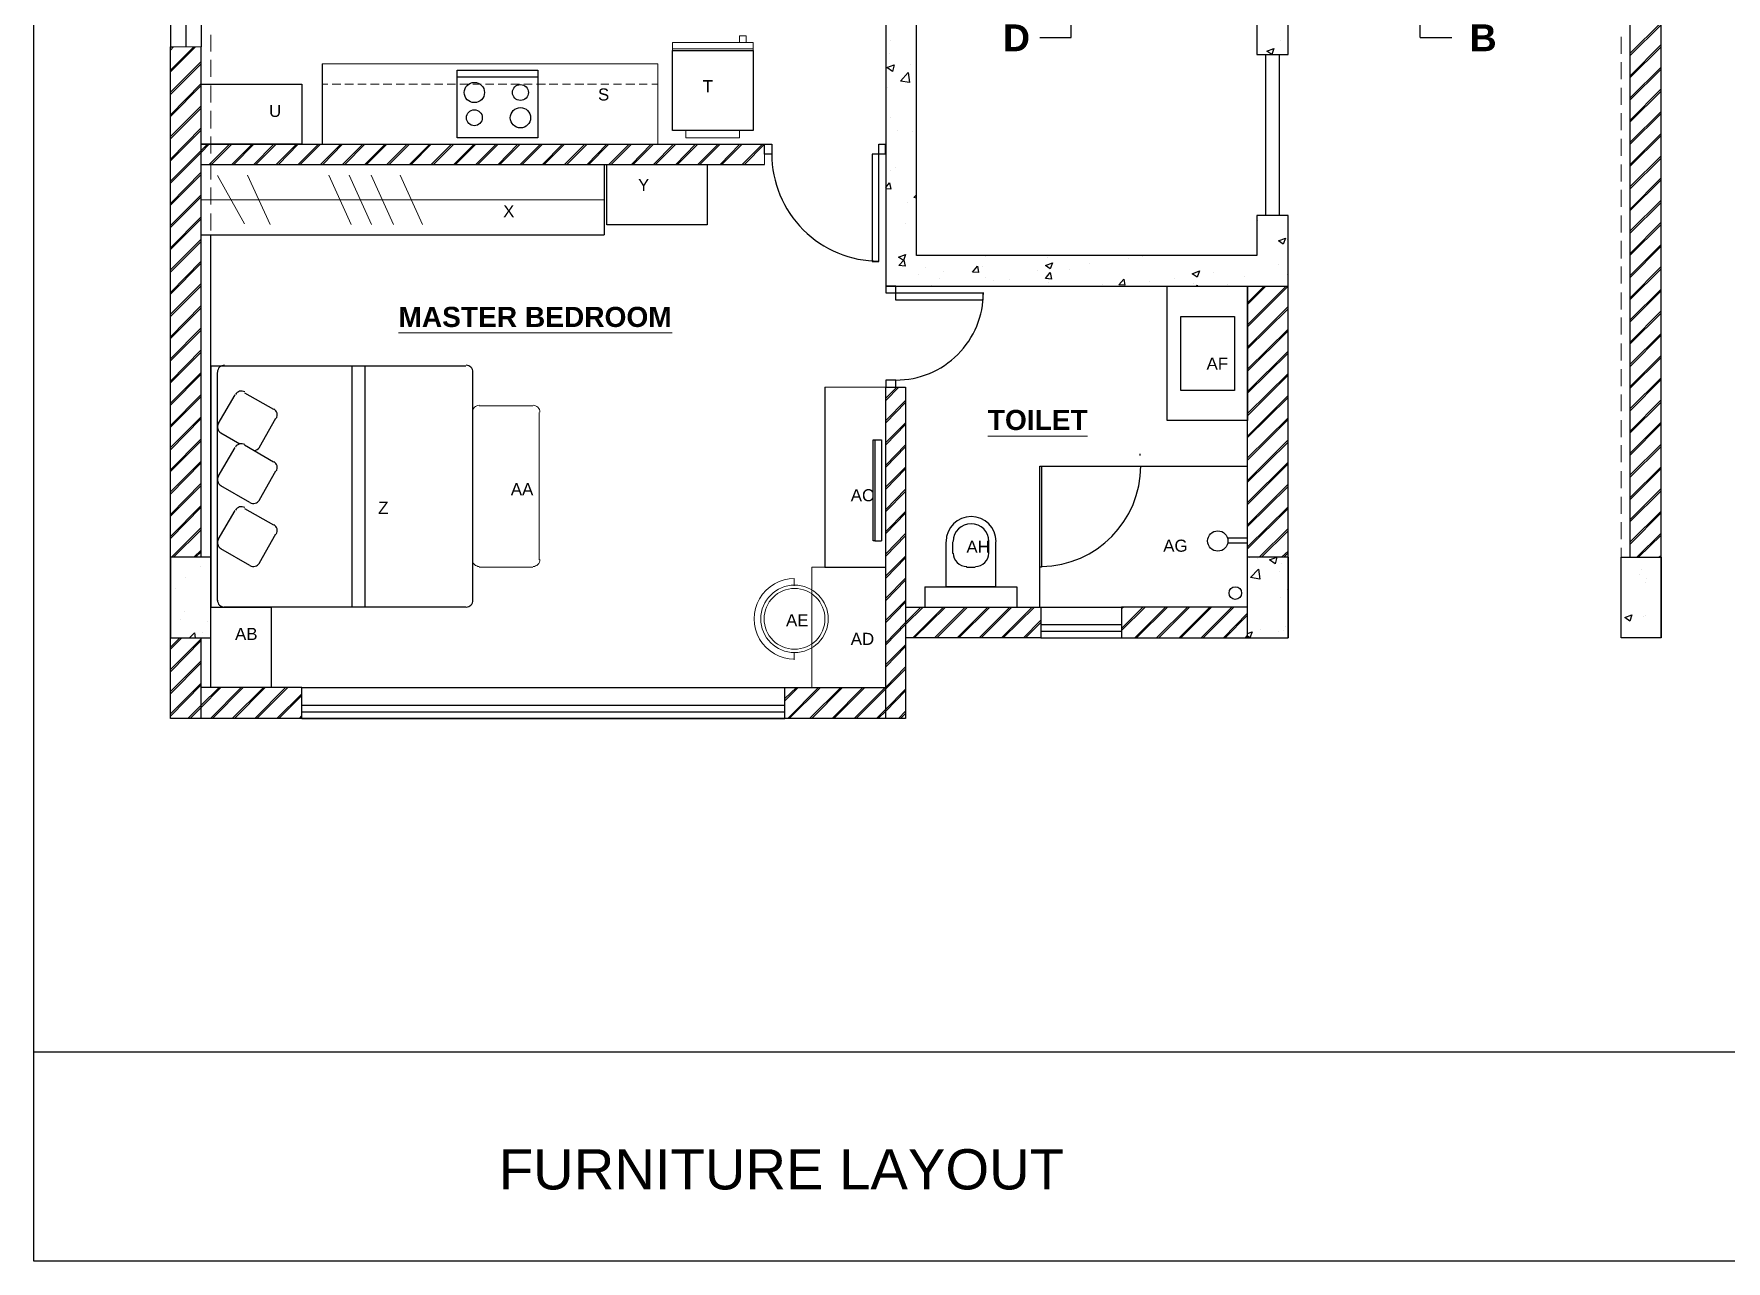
# Model space of a CAD drawing. Header units: millimetres. Extents: x 68955 to 118645, y -193284 to 16474.
# Drawn here: x 74652 to 87265, y -79046 to -69899 of the extents above; entities that cross this region are included whole.
import ezdxf

# ---------------------------------------------------------------- set-up
doc = ezdxf.new("R2010")
doc.units = ezdxf.units.MM
doc.linetypes.add('DASHEDX2', pattern=[38.1, 25.4, -12.7])
doc.layers.add('PDF5_0', color=7, linetype='Continuous')
for name, color, linetype, true_color in [('PDF5_coloum', 7, 'Continuous', 0xdcdcdc), ('PDF5_door', 7, 'Continuous', 0x535353), ('PDF5_dotted line', 7, 'Continuous', 0x535353), ('PDF5_furniture', 7, 'Continuous', 0x535353), ('PDF5_plan', 7, 'Continuous', 0x989898), ('PDF5_TEXT', 7, 'Continuous', 0x535353), ('PDF5_wall', 7, 'Continuous', 0x929498), ('PDF5_window', 7, 'Continuous', 0x535353)]:
    doc.layers.add(name, color=color, linetype=linetype, true_color=true_color)
doc.layers.add('plan', color=7, linetype='Continuous', lineweight=25)
doc.styles.add('PDF Arial', font='arial.ttf')
doc.styles.add('PDF Arial Bold', font='arialbd.ttf')

msp = doc.modelspace()

# ---------------------------------------------------------------- linework, layer by layer
at = {"layer": 'PDF5_0', "lineweight": 25}
for points in [[(74651.68, -62218.658), (98012.714, -62218.658), (98012.714, -79045.795), (74651.68, -79045.795)], [(75897.983, -70722.124), (75897.983, -70272.637), (76649.851, -70272.637), (76649.851, -70722.124)], [(78921.801, -70873.315), (79669.583, -70873.315), (79669.583, -71322.801), (78921.801, -71322.801)], [(83200.094, -72005.203), (83600.545, -72005.203), (83600.545, -72556.845), (83200.094, -72556.845)], [(82149.93, -73120.747), (82162.189, -73120.747), (82162.189, -73872.615), (82149.93, -73872.615)], [(75971.535, -74170.91), (76421.022, -74170.91), (76421.022, -74771.587), (75971.535, -74771.587)]]:
    msp.add_lwpolyline(points, close=True, dxfattribs=at)
for points in [[(76801.042, -70121.446), (76801.042, -70722.124)], [(78901.369, -70873.315), (78901.369, -71396.353)], [(84000.997, -73799.062), (84000.997, -71780.46)], [(75971.535, -72372.965), (76069.605, -72372.965)], [(76024.656, -72806.106), (76151.33, -72589.535)], [(76220.796, -72573.19), (76437.367, -72695.778)], [(76453.712, -72765.244), (76331.124, -72981.814)], [(76188.106, -72957.297), (76045.088, -72875.572)], [(76024.656, -73198.385), (76151.33, -72981.814)], [(76220.796, -72961.383), (76437.367, -73088.057)], [(76261.658, -73390.438), (76045.088, -73267.851)], [(76453.712, -73157.523), (76331.124, -73374.093)], [(76024.656, -73668.303), (76151.33, -73451.732)], [(76220.796, -73435.387), (76437.367, -73557.974)], [(76453.712, -73627.44), (76331.124, -73844.011)], [(76261.658, -73860.356), (76045.088, -73737.769)], [(81818.945, -73684.648), (81818.945, -74019.719), (81451.183, -74019.719), (81451.183, -73684.648)], [(81500.218, -73770.459), (81500.218, -73684.648)], [(81765.824, -73684.648), (81765.824, -73770.459)], [(81602.374, -73872.615), (81667.754, -73872.615)], [(81291.82, -74019.719), (81291.82, -74170.91)], [(81978.308, -74019.719), (81978.308, -74170.91)], [(98012.714, -77488.937), (74651.68, -77488.937)]]:
    msp.add_lwpolyline(points, dxfattribs=at)
msp.add_circle((83606.675, -74066.711), 46.992, dxfattribs=at)
for centre, radius, start, end in [((76198.322, -72612.01), 51.078, 60.0022712, 150.0018783), ((76414.892, -72738.683), 51.078, 330.0019542, 60.001719), ((76071.648, -72828.58), 51.078, 150.0019542, 240.001719), ((76198.322, -73004.289), 51.078, 60.0022712, 150.0018783), ((76288.218, -72955.253), 51.079, 278.8227656, 330.0017252), ((82153.113, -73118.542), 748.674, 5.9293294, 6.9636329), ((76414.892, -73130.962), 51.078, 330.0019542, 60.001719), ((82151.974, -73118.703), 749.825, 270.9173787, 0.0000022), ((76071.648, -73220.859), 51.078, 150.0019542, 240.001719), ((76288.219, -73347.533), 51.078, 240.0022712, 330.0018783), ((76198.322, -73474.206), 51.078, 60.0022712, 150.0018783), ((81637.107, -73682.605), 185.924, 0.0000744, 179.9999256), ((76414.892, -73600.88), 51.078, 330.0019542, 60.001719), ((81637.107, -73682.605), 132.803, 0.0000776, 179.9999224), ((76071.648, -73690.777), 51.078, 150.0019542, 240.001719), ((81604.417, -73768.416), 100.113, 179.9998993, 270.0001007), ((81669.797, -73768.416), 100.113, 269.9998993, 0.0001007), ((76288.219, -73817.45), 51.078, 240.0022712, 330.0018783)]:
    msp.add_arc(centre, radius, start, end, dxfattribs=at)
at = {"layer": 'PDF5_coloum', "lineweight": 25}
for points in [[(86550.811, -70043.808), (86779.64, -69814.978)], [(86550.811, -70060.153), (86779.64, -69831.323)], [(75669.154, -70002.945), (75677.326, -69994.773)], [(75669.154, -70170.481), (75844.862, -69994.773)], [(75669.154, -70019.29), (75693.671, -69994.773)], [(75669.154, -70182.74), (75857.121, -69994.773)], [(86550.811, -70211.344), (86779.64, -69978.428)], [(86550.811, -70223.602), (86779.64, -69994.773)], [(75669.154, -70333.931), (75897.983, -70105.101)], [(75669.154, -70350.276), (75897.983, -70121.446)], [(86550.811, -70374.793), (86779.64, -70145.964)], [(86550.811, -70391.138), (86779.64, -70162.309)], [(75669.154, -70501.467), (75897.983, -70268.551)], [(75669.154, -70513.725), (75897.983, -70284.896)], [(86550.811, -70542.329), (86779.64, -70309.413)], [(86550.811, -70554.588), (86779.64, -70325.758)], [(75669.154, -70664.916), (75897.983, -70436.087)], [(75669.154, -70681.261), (75897.983, -70452.432)], [(86550.811, -70705.779), (86779.64, -70476.949)], [(86550.811, -70722.124), (86779.64, -70493.294)], [(75669.154, -70832.452), (75897.983, -70599.536)], [(75669.154, -70844.711), (75897.983, -70615.881)], [(75669.154, -70995.902), (75897.983, -70767.072), (75947.018, -70722.124)], [(75669.154, -71012.247), (75897.983, -70783.417), (75959.277, -70722.124)], [(75959.277, -70873.315), (76110.467, -70722.124)], [(75975.622, -70873.315), (76126.812, -70722.124)], [(76126.812, -70873.315), (76278.003, -70722.124)], [(76143.157, -70873.315), (76290.262, -70722.124)], [(76290.262, -70873.315), (76441.453, -70722.124)], [(76306.607, -70873.315), (76457.798, -70722.124)], [(76457.798, -70873.315), (76608.989, -70722.124)], [(76474.143, -70873.315), (76621.247, -70722.124)], [(76621.247, -70873.315), (76772.438, -70722.124)], [(76637.592, -70873.315), (76788.783, -70722.124)], [(76788.783, -70873.315), (76939.974, -70722.124)], [(76805.128, -70873.315), (76952.233, -70722.124)], [(76952.233, -70873.315), (77103.424, -70722.124)], [(76968.578, -70873.315), (77119.769, -70722.124)], [(77119.769, -70873.315), (77270.96, -70722.124)], [(77132.027, -70873.315), (77283.218, -70722.124)], [(77283.218, -70873.315), (77434.409, -70722.124)], [(77299.563, -70873.315), (77450.754, -70722.124)], [(77450.754, -70873.315), (77601.945, -70722.124)], [(77463.013, -70873.315), (77614.204, -70722.124)], [(77614.204, -70873.315), (77765.395, -70722.124)], [(77630.549, -70873.315), (77781.74, -70722.124)], [(77781.74, -70873.315), (77932.931, -70722.124)], [(77793.998, -70873.315), (77945.189, -70722.124)], [(77945.189, -70873.315), (78096.38, -70722.124)], [(77961.534, -70873.315), (78112.725, -70722.124)], [(78112.725, -70873.315), (78259.83, -70722.124)], [(78124.984, -70873.315), (78276.175, -70722.124)], [(78276.175, -70873.315), (78427.366, -70722.124)], [(78292.52, -70873.315), (78443.711, -70722.124)], [(78443.711, -70873.315), (78590.815, -70722.124)], [(78455.969, -70873.315), (78607.16, -70722.124)], [(78607.16, -70873.315), (78758.351, -70722.124)], [(78623.505, -70873.315), (78774.696, -70722.124)], [(78774.696, -70873.315), (78921.801, -70722.124)], [(78786.955, -70873.315), (78938.146, -70722.124)], [(78938.146, -70873.315), (79089.336, -70722.124)], [(78954.491, -70873.315), (79105.681, -70722.124)], [(79105.681, -70873.315), (79252.786, -70722.124)], [(79117.94, -70873.315), (79269.131, -70722.124)], [(79269.131, -70873.315), (79420.322, -70722.124)], [(79285.476, -70873.315), (79436.667, -70722.124)], [(79436.667, -70873.315), (79583.771, -70722.124)], [(79448.926, -70873.315), (79600.116, -70722.124)], [(79600.116, -70873.315), (79751.307, -70722.124)], [(79616.461, -70873.315), (79767.652, -70722.124)], [(79767.652, -70873.315), (79914.757, -70722.124)], [(79779.911, -70873.315), (79931.102, -70722.124)], [(79931.102, -70873.315), (80082.293, -70722.124)], [(79947.447, -70873.315), (80098.638, -70722.124)], [(86550.811, -70873.315), (86779.64, -70640.399)], [(86550.811, -70885.573), (86779.64, -70656.744)], [(80098.638, -70873.315), (80098.638, -70869.228)], [(86550.811, -71036.764), (86779.64, -70807.935)], [(86550.811, -71053.109), (86779.64, -70824.28)], [(75669.154, -71163.438), (75897.983, -70930.522)], [(75669.154, -71175.696), (75897.983, -70946.867)], [(86550.811, -71204.3), (86779.64, -70971.384)], [(86550.811, -71216.559), (86779.64, -70987.729)], [(75669.154, -71326.887), (75897.983, -71098.058)], [(75669.154, -71343.232), (75897.983, -71114.403)], [(86550.811, -71367.75), (86779.64, -71138.92)], [(75669.154, -71494.423), (75897.983, -71261.507)], [(86550.811, -71384.095), (86779.64, -71155.265)], [(75669.154, -71506.682), (75897.983, -71277.852)], [(86550.811, -71535.285), (86779.64, -71302.37)], [(86550.811, -71547.544), (86779.64, -71318.715)], [(75669.154, -71657.873), (75897.983, -71429.043)], [(75669.154, -71674.218), (75897.983, -71445.388)], [(86550.811, -71698.735), (86779.64, -71469.906)], [(86550.811, -71715.08), (86779.64, -71482.164)], [(75669.154, -71825.408), (75897.983, -71592.493)], [(75669.154, -71837.667), (75897.983, -71608.838)], [(86550.811, -71866.271), (86779.64, -71633.355)], [(75669.154, -71988.858), (75897.983, -71760.029)], [(86550.811, -71878.53), (86779.64, -71649.7)], [(75669.154, -72005.203), (75897.983, -71776.374)], [(83698.615, -71903.047), (83821.202, -71780.46)], [(83698.615, -72066.497), (83984.652, -71780.46)], [(83698.615, -71915.306), (83833.461, -71780.46)], [(83698.615, -72082.842), (84000.997, -71780.46)], [(86550.811, -72029.72), (86779.64, -71800.891)], [(86550.811, -72046.065), (86779.64, -71813.15)], [(75669.154, -72156.394), (75897.983, -71923.478)], [(75669.154, -72168.653), (75897.983, -71939.823)], [(83698.615, -72234.032), (84000.997, -71931.651)], [(83698.615, -72246.291), (84000.997, -71947.996)], [(86550.811, -72197.256), (86779.64, -71964.341)], [(86550.811, -72209.515), (86779.64, -71980.686)], [(75669.154, -72319.843), (75897.983, -72091.014)], [(75669.154, -72336.188), (75897.983, -72107.359)], [(83698.615, -72397.482), (84000.997, -72099.187)], [(83698.615, -72413.827), (84000.997, -72111.445)], [(86550.811, -72360.706), (86779.64, -72131.876)], [(86550.811, -72377.051), (86779.64, -72144.135)], [(75669.154, -72487.379), (75897.983, -72254.464)], [(75669.154, -72499.638), (75897.983, -72270.809)], [(83698.615, -72565.018), (84000.997, -72262.636)], [(83698.615, -72577.277), (84000.997, -72278.981)], [(86550.811, -72528.242), (86779.64, -72295.326)], [(86550.811, -72540.5), (86779.64, -72311.671)], [(75669.154, -72650.829), (75897.983, -72421.999)], [(75669.154, -72667.174), (75897.983, -72434.258)], [(83698.615, -72728.467), (84000.997, -72430.172)], [(83698.615, -72744.812), (84000.997, -72442.431)], [(86550.811, -72691.691), (86779.64, -72462.862)], [(86550.811, -72708.036), (86779.64, -72475.121)], [(75669.154, -72818.365), (75897.983, -72585.449)], [(75669.154, -72830.623), (75897.983, -72601.794)], [(81001.697, -72614.053), (81083.422, -72532.328)], [(81001.697, -72630.398), (81099.767, -72532.328)], [(81001.697, -72781.589), (81148.801, -72630.398)], [(81001.697, -72797.934), (81148.801, -72646.743)], [(83698.615, -72896.003), (84000.997, -72593.622)], [(83698.615, -72908.262), (84000.997, -72609.967)], [(86550.811, -72859.227), (86779.64, -72626.311)], [(86550.811, -72871.486), (86779.64, -72642.656)], [(75669.154, -72981.814), (75897.983, -72752.985)], [(75669.154, -72998.159), (75897.983, -72765.244)], [(83698.615, -73059.453), (84000.997, -72761.157)], [(83698.615, -73075.798), (84000.997, -72773.416)], [(81001.697, -72945.038), (81148.801, -72797.934)], [(81001.697, -72961.383), (81148.801, -72810.192)], [(86550.811, -73022.677), (86779.64, -72793.847)], [(86550.811, -73039.022), (86779.64, -72806.106)], [(75669.154, -73149.35), (75897.983, -72916.435)], [(75669.154, -73161.609), (75897.983, -72932.779)], [(81001.697, -73112.574), (81148.801, -72961.383)], [(81001.697, -73128.919), (81148.801, -72977.728)], [(83698.615, -73226.989), (84000.997, -72924.607)], [(83698.615, -73239.247), (84000.997, -72940.952)], [(86550.811, -73186.126), (86779.64, -72957.297)], [(86550.811, -73202.471), (86779.64, -72973.642)], [(75669.154, -73312.8), (75897.983, -73083.97)], [(75669.154, -73329.145), (75897.983, -73096.229)], [(81001.697, -73276.024), (81148.801, -73128.919)], [(81001.697, -73292.369), (81148.801, -73141.178)], [(83698.615, -73390.438), (84000.997, -73092.143)], [(83698.615, -73406.783), (84000.997, -73104.402)], [(86550.811, -73353.662), (86779.64, -73124.833)], [(86550.811, -73370.007), (86779.64, -73137.091)], [(75669.154, -73480.336), (75897.983, -73247.42)], [(75669.154, -73492.594), (75897.983, -73263.765)], [(83698.615, -73557.974), (84000.997, -73255.592)], [(83698.615, -73570.233), (84000.997, -73271.937)], [(81001.697, -73443.559), (81148.801, -73292.369)], [(81001.697, -73459.904), (81148.801, -73308.714)], [(86550.811, -73517.112), (86779.64, -73288.282)], [(86550.811, -73533.457), (86779.64, -73304.627)], [(75669.154, -73643.785), (75897.983, -73414.956)], [(75669.154, -73660.13), (75897.983, -73427.215)], [(81001.697, -73607.009), (81148.801, -73459.904)], [(81001.697, -73623.354), (81148.801, -73472.163)], [(83698.615, -73721.424), (84000.997, -73423.128)], [(83698.615, -73737.769), (84000.997, -73435.387)], [(86550.811, -73684.648), (86779.64, -73455.818)], [(86550.811, -73700.993), (86779.64, -73468.077)], [(75677.326, -73799.062), (75897.983, -73578.405)], [(75693.671, -73799.062), (75897.983, -73594.75)], [(81001.697, -73774.545), (81148.801, -73623.354)], [(81001.697, -73790.89), (81148.801, -73639.699)], [(83784.426, -73799.062), (84000.997, -73586.578)], [(83800.771, -73799.062), (84000.997, -73602.923)], [(86599.846, -73799.062), (86779.64, -73619.268)], [(86612.104, -73799.062), (86779.64, -73635.613)], [(75844.862, -73799.062), (75897.983, -73745.941)], [(75857.121, -73799.062), (75897.983, -73758.2)], [(83951.962, -73799.062), (84000.997, -73754.114)], [(83968.307, -73799.062), (84000.997, -73766.372)], [(86763.295, -73799.062), (86779.64, -73786.804)], [(81001.697, -73937.995), (81148.801, -73790.89)], [(81001.697, -73954.339), (81148.801, -73803.149)], [(86779.64, -73799.062), (86779.64, -73799.062)], [(81001.697, -74105.53), (81148.801, -73954.339)], [(81001.697, -74121.875), (81148.801, -73970.684)], [(81001.697, -74268.98), (81148.801, -74121.875)], [(81001.697, -74285.325), (81148.801, -74134.134)], [(81001.697, -74436.516), (81148.801, -74285.325), (81263.216, -74170.91)], [(81001.697, -74452.861), (81148.801, -74301.67), (81279.561, -74170.91)], [(81201.923, -74399.74), (81430.752, -74170.91)], [(81214.181, -74399.74), (81447.097, -74170.91)], [(81365.372, -74399.74), (81594.202, -74170.91)], [(81381.717, -74399.74), (81610.547, -74170.91)], [(81532.908, -74399.74), (81761.737, -74170.91)], [(81545.167, -74399.74), (81778.082, -74170.91)], [(81696.358, -74399.74), (81925.187, -74170.91)], [(81712.703, -74399.74), (81941.532, -74170.91)], [(81863.893, -74399.74), (82092.723, -74170.91)], [(81876.152, -74399.74), (82109.068, -74170.91)], [(82027.343, -74399.74), (82158.103, -74268.98)], [(82043.688, -74399.74), (82158.103, -74285.325)], [(82758.78, -74330.274), (82918.143, -74170.91)], [(82758.78, -74179.083), (82771.039, -74170.91)], [(82758.78, -74346.619), (82934.488, -74170.91)], [(82856.85, -74399.74), (83085.679, -74170.91)], [(82869.108, -74399.74), (83102.024, -74170.91)], [(83020.299, -74399.74), (83249.129, -74170.91)], [(83036.644, -74399.74), (83265.474, -74170.91)], [(83187.835, -74399.74), (83416.665, -74170.91)], [(83200.094, -74399.74), (83428.923, -74170.91)], [(83351.285, -74399.74), (83580.114, -74170.91)], [(83367.63, -74399.74), (83596.459, -74170.91)], [(83518.821, -74399.74), (83698.615, -74215.859)], [(83531.079, -74399.74), (83698.615, -74232.204)], [(75669.154, -74469.206), (75738.62, -74399.74)], [(75669.154, -74485.551), (75754.965, -74399.74)], [(75669.154, -74636.742), (75897.983, -74407.912)], [(83682.27, -74399.74), (83698.615, -74383.395)], [(83698.615, -74399.74), (83698.615, -74399.74)], [(75669.154, -74653.087), (75897.983, -74420.171)], [(81001.697, -74599.965), (81148.801, -74452.861)], [(81001.697, -74616.31), (81148.801, -74465.119)], [(75669.154, -74800.191), (75897.983, -74571.362)], [(75669.154, -74816.536), (75897.983, -74587.707)], [(80781.04, -75000.417), (81001.697, -74779.76), (81148.801, -74632.655)], [(81001.697, -74767.501), (81148.801, -74616.31)], [(75669.154, -74967.727), (75897.983, -74738.898)], [(75669.154, -74984.072), (75897.983, -74751.156)], [(75799.913, -75000.417), (75897.983, -74902.347), (76032.829, -74771.587)], [(75816.258, -75000.417), (75897.983, -74918.692), (76045.088, -74771.587)], [(75967.449, -75000.417), (76196.279, -74771.587)], [(75983.794, -75000.417), (76212.623, -74771.587)], [(76130.899, -75000.417), (76363.814, -74771.587)], [(76147.244, -75000.417), (76376.073, -74771.587)], [(76298.435, -75000.417), (76527.264, -74771.587)], [(76314.779, -75000.417), (76543.609, -74771.587)], [(80249.829, -74853.312), (80335.64, -74771.587)], [(80249.829, -74869.657), (80347.898, -74771.587)], [(80270.26, -75000.417), (80499.089, -74771.587)], [(80282.519, -75000.417), (80515.434, -74771.587)], [(80433.709, -75000.417), (80666.625, -74771.587)], [(80450.054, -75000.417), (80678.884, -74771.587)], [(80601.245, -75000.417), (80830.075, -74771.587)], [(80613.504, -75000.417), (80846.42, -74771.587)], [(80764.695, -75000.417), (80997.611, -74771.587)], [(80932.231, -75000.417), (81001.697, -74930.951), (81148.801, -74783.846)], [(80944.489, -75000.417), (81001.697, -74947.296), (81148.801, -74796.105)], [(76461.884, -75000.417), (76649.851, -74816.536)], [(76478.229, -75000.417), (76649.851, -74828.795)], [(76629.42, -75000.417), (76649.851, -74979.986)], [(76645.765, -75000.417), (76649.851, -74996.331)], [(81095.68, -75000.417), (81148.801, -74947.296)], [(81112.025, -75000.417), (81148.801, -74963.641)]]:
    msp.add_lwpolyline(points, dxfattribs=at)
at = {"layer": 'PDF5_coloum', "color": 251, "lineweight": 25, "true_color": 0x535353}
for points in [[(75971.535, -73799.062), (75669.154, -73799.062), (75669.154, -74399.74), (75971.535, -74399.74)], [(86481.345, -73799.062), (86779.64, -73799.062), (86779.64, -74399.74), (86481.345, -74399.74)]]:
    msp.add_lwpolyline(points, close=True, dxfattribs=at)
msp.add_lwpolyline([(84000.997, -73799.062), (84000.997, -74399.74), (84000.997, -73799.062), (83698.615, -73799.062)], dxfattribs=at)
at = {"layer": 'PDF5_door', "lineweight": 25}
for points in [[(83833.461, -71253.335), (83833.461, -70051.98)], [(83935.617, -71253.335), (83935.617, -70051.98)]]:
    msp.add_lwpolyline(points, dxfattribs=at)
for points in [[(80098.638, -70722.124), (80151.759, -70722.124), (80151.759, -70795.676), (80098.638, -70795.676)], [(80948.576, -70722.124), (80997.611, -70722.124), (80997.611, -70795.676), (80948.576, -70795.676)], [(80948.576, -70795.676), (80899.541, -70795.676), (80899.541, -71596.579), (80948.576, -71596.579)], [(81001.697, -71829.495), (81075.249, -71829.495), (81075.249, -71780.46), (81001.697, -71780.46)], [(81075.249, -71829.495), (81724.961, -71829.495), (81724.961, -71882.616), (81075.249, -71882.616)], [(81001.697, -72532.328), (81075.249, -72532.328), (81075.249, -72479.207), (81001.697, -72479.207)]]:
    msp.add_lwpolyline(points, close=True, dxfattribs=at)
for centre, radius, start, end in [((80950.619, -70793.633), 798.86, 179.9999957, 270.0000043), ((81077.292, -71827.452), 651.755, 269.9999989, 0.0000011)]:
    msp.add_arc(centre, radius, start, end, dxfattribs=at)
at = {"layer": 'PDF5_dotted line', "lineweight": 20}
for points in [[(75971.535, -69904.876), (75971.535, -70031.549)], [(86481.345, -69921.221), (86481.345, -70047.894)], [(75971.535, -70092.843), (75971.535, -70219.516)], [(86481.345, -70109.188), (86481.345, -70235.861)], [(75971.535, -70284.896), (75971.535, -70411.569)], [(76801.042, -70272.637), (76841.904, -70272.637)], [(76874.594, -70272.637), (76939.974, -70272.637)], [(76968.578, -70272.637), (77033.958, -70272.637)], [(77066.648, -70272.637), (77127.941, -70272.637)], [(77160.631, -70272.637), (77226.011, -70272.637)], [(77254.615, -70272.637), (77319.995, -70272.637)], [(77352.684, -70272.637), (77413.978, -70272.637)], [(77446.668, -70272.637), (77512.048, -70272.637)], [(77540.651, -70272.637), (77606.031, -70272.637)], [(77638.721, -70272.637), (77700.015, -70272.637)], [(77732.705, -70272.637), (77793.998, -70272.637)], [(77826.688, -70272.637), (77892.068, -70272.637)], [(77924.758, -70272.637), (77986.052, -70272.637)], [(78018.742, -70272.637), (78080.035, -70272.637)], [(78112.725, -70272.637), (78178.105, -70272.637)], [(78206.709, -70272.637), (78272.088, -70272.637)], [(78304.778, -70272.637), (78366.072, -70272.637)], [(78398.762, -70272.637), (78464.142, -70272.637)], [(78492.745, -70272.637), (78558.125, -70272.637)], [(78590.815, -70272.637), (78652.109, -70272.637)], [(78684.799, -70272.637), (78750.179, -70272.637)], [(78778.782, -70272.637), (78844.162, -70272.637)], [(78876.852, -70272.637), (78938.146, -70272.637)], [(78970.835, -70272.637), (79032.129, -70272.637)], [(79064.819, -70272.637), (79130.199, -70272.637)], [(79162.889, -70272.637), (79224.182, -70272.637)], [(79256.872, -70272.637), (79301.821, -70272.637)], [(86481.345, -70301.241), (86481.345, -70427.914)], [(75971.535, -70472.863), (75971.535, -70603.623)], [(86481.345, -70489.208), (86481.345, -70615.881)], [(75971.535, -70664.916), (75971.535, -70791.59)], [(86481.345, -70681.261), (86481.345, -70807.935)], [(75971.535, -70856.97), (75971.535, -70983.643)], [(86481.345, -70873.315), (86481.345, -70999.988)], [(75971.535, -71044.937), (75971.535, -71171.61)], [(86481.345, -71061.282), (86481.345, -71187.955)], [(75971.535, -71236.99), (75971.535, -71363.663)], [(86481.345, -71253.335), (86481.345, -71380.008)], [(75971.535, -71429.043), (75971.535, -71555.717)], [(86481.345, -71441.302), (86481.345, -71572.062)], [(75971.535, -71617.01), (75971.535, -71743.684)], [(86481.345, -71633.355), (86481.345, -71760.029)], [(75971.535, -71809.063), (75971.535, -71935.737)], [(86481.345, -71825.408), (86481.345, -71952.082)], [(75971.535, -71997.031), (75971.535, -72123.704)], [(86481.345, -72013.375), (86481.345, -72140.049)], [(75971.535, -72189.084), (75971.535, -72315.757)], [(86481.345, -72205.429), (86481.345, -72332.102)], [(75971.535, -72381.137), (75971.535, -72507.811)], [(86481.345, -72397.482), (86481.345, -72524.155)], [(75971.535, -72569.104), (75971.535, -72695.778)], [(86481.345, -72585.449), (86481.345, -72712.123)], [(75971.535, -72761.157), (75971.535, -72887.831)], [(86481.345, -72777.502), (86481.345, -72904.176)], [(75971.535, -72949.124), (75971.535, -73075.798)], [(86481.345, -72965.469), (86481.345, -73092.143)], [(75971.535, -73141.178), (75971.535, -73267.851)], [(86481.345, -73157.523), (86481.345, -73284.196)], [(75971.535, -73333.231), (75971.535, -73459.904)], [(86481.345, -73349.576), (86481.345, -73476.249)], [(75971.535, -73521.198), (75971.535, -73647.871)], [(86481.345, -73537.543), (86481.345, -73664.216)], [(75971.535, -73713.251), (75971.535, -73799.062)], [(86481.345, -73729.596), (86481.345, -73799.062)]]:
    msp.add_lwpolyline(points, dxfattribs=at)
at = {"layer": 'PDF5_furniture', "lineweight": 20}
for points in [[(75897.983, -69994.773), (75669.154, -69994.773)], [(76801.042, -70121.446), (79301.821, -70121.446), (79301.821, -70722.124)], [(80098.638, -70873.315), (80098.638, -70722.124)], [(76020.57, -70955.039), (76220.796, -71314.628)], [(76245.313, -70950.953), (76412.849, -71318.715)], [(76850.077, -70950.953), (77017.613, -71318.715)], [(77001.268, -70950.953), (77168.804, -71318.715)], [(77164.717, -70950.953), (77332.253, -71318.715)], [(77381.288, -70950.953), (77548.824, -71318.715)], [(78901.369, -71134.834), (75897.983, -71134.834)], [(81001.697, -72532.328), (80548.124, -72532.328)], [(77920.672, -73819.494), (77920.672, -72720.295)], [(77969.707, -72671.26), (78370.158, -72671.26)], [(78419.193, -72720.295), (78419.193, -73819.494)], [(78370.158, -73872.615), (77969.707, -73872.615)], [(80319.295, -74011.547), (80319.295, -73962.512)], [(80319.295, -74563.189), (80319.295, -74510.068)]]:
    msp.add_lwpolyline(points, dxfattribs=at)
for points in [[(80012.827, -70011.118), (79412.149, -70011.118), (79412.149, -69962.083), (80012.827, -69962.083)], [(79910.671, -69962.083), (79959.706, -69962.083), (79959.706, -69913.048), (79910.671, -69913.048)], [(80012.827, -70023.377), (79412.149, -70023.377), (79412.149, -70011.118), (80012.827, -70011.118)], [(79412.149, -70023.377), (80012.827, -70023.377), (80012.827, -70619.968), (79412.149, -70619.968)], [(79510.219, -70619.968), (79910.671, -70619.968), (79910.671, -70673.089), (79510.219, -70673.089)], [(80450.054, -73872.615), (81001.697, -73872.615), (81001.697, -74771.587), (80450.054, -74771.587)]]:
    msp.add_lwpolyline(points, close=True, dxfattribs=at)
for radius in [251.305, 226.787]:
    msp.add_circle((80321.338, -74258.764), radius, dxfattribs=at)
for centre, radius, start, end in [((77971.75, -72718.252), 51.078, 89.9999963, 180.0000037), ((78372.201, -72718.252), 51.078, 359.9999963, 90.0000037), ((77971.75, -73817.45), 51.078, 179.9999963, 270.0000037), ((78372.201, -73817.45), 51.078, 269.9999963, 0.0000037), ((80321.338, -74258.764), 300.34, 89.9999948, 270.0000052)]:
    msp.add_arc(centre, radius, start, end, dxfattribs=at)
at = {"layer": 'PDF5_plan', "color": 251, "lineweight": 25, "true_color": 0x535353}
for points in [[(86779.64, -74399.74), (86779.64, -64192.312), (75669.154, -64192.312), (75669.154, -68323.501), (75669.154, -69095.8)], [(86550.811, -73799.062), (86550.811, -66521.469)], [(84000.997, -69671.96), (85651.838, -69671.96), (85651.838, -69520.769), (81001.697, -69520.769), (81001.697, -71780.46), (84000.997, -71780.46)], [(83698.615, -74170.91), (82758.78, -74170.91), (82758.78, -74399.74), (84000.997, -74399.74), (84000.997, -71253.335), (83768.081, -71253.335), (83768.081, -71551.63), (81230.526, -71551.63), (81230.526, -69749.599), (83768.081, -69749.599), (83768.081, -70051.98), (84000.997, -70051.98), (84000.997, -69520.769)], [(81001.697, -75000.417), (81001.697, -72532.328), (81148.801, -72532.328), (81148.801, -75000.417), (75669.154, -75000.417), (75669.154, -70873.315), (75669.154, -69994.773)], [(75897.983, -70873.315), (75897.983, -69994.773)], [(77806.257, -70219.516), (78406.934, -70219.516)], [(75897.983, -70722.124), (80098.638, -70722.124)], [(75897.983, -73799.062), (75897.983, -70873.315), (80098.638, -70873.315)], [(75897.983, -71396.353), (78901.369, -71396.353)], [(75971.535, -73799.062), (75971.535, -71396.353)], [(83698.615, -74399.74), (83698.615, -71780.46)], [(75971.535, -72372.965), (75971.535, -74170.91), (76421.022, -74170.91)], [(76069.605, -72372.965), (77871.637, -72372.965)], [(77021.699, -72372.965), (77021.699, -74170.91)], [(77119.769, -72372.965), (77119.769, -74170.91)], [(76020.57, -74121.875), (76020.57, -72421.999)], [(77920.672, -72421.999), (77920.672, -74121.875)], [(80548.124, -72532.328), (80548.124, -73872.615), (81001.697, -73872.615)], [(80969.007, -72924.607), (80969.007, -73676.475)], [(82149.93, -74170.91), (82149.93, -73120.747), (83698.615, -73120.747)], [(83547.424, -73656.044), (83698.615, -73656.044)], [(83547.424, -73692.82), (83698.615, -73692.82)], [(81291.82, -74019.719), (81978.308, -74019.719)], [(77871.637, -74170.91), (76069.605, -74170.91)], [(81148.801, -74170.91), (82158.103, -74170.91), (82158.103, -74399.74), (81148.801, -74399.74)], [(75897.983, -75000.417), (75897.983, -74399.74)], [(76649.851, -75000.417), (76649.851, -74771.587), (75897.983, -74771.587)], [(80249.829, -75000.417), (80249.829, -74771.587), (81001.697, -74771.587)]]:
    msp.add_lwpolyline(points, dxfattribs=at)
at = {"layer": 'PDF5_plan', "lineweight": 25}
for points in [[(81038.473, -69949.824), (81038.473, -69949.824)], [(83939.703, -69949.824), (83939.703, -69949.824)], [(81005.783, -70080.584), (81005.783, -70080.584)], [(81026.214, -70047.894), (81026.214, -70047.894)], [(81185.578, -70129.619), (81185.578, -70129.619)], [(81013.955, -70301.241), (81013.955, -70301.241)], [(81005.783, -70554.588), (81005.783, -70554.588)], [(81038.473, -70521.898), (81038.473, -70521.898)], [(81087.508, -70619.968), (81087.508, -70619.968)], [(81197.836, -70624.054), (81197.836, -70624.054)], [(81001.697, -71044.937), (81030.3, -71008.16), (81038.473, -71057.195), (81001.697, -71053.109)], [(81038.473, -70918.263), (81038.473, -70918.263)], [(81075.249, -70893.746), (81075.249, -70893.746)], [(81230.526, -71122.575), (81210.095, -71118.489), (81230.526, -71098.058)], [(81165.146, -71155.265), (81165.146, -71155.265)], [(81144.715, -71314.628), (81144.715, -71314.628)], [(83768.081, -71294.197), (83772.167, -71294.197), (83768.081, -71290.111)], [(83992.824, -71433.129), (83992.824, -71433.129)], [(81295.906, -71637.441), (81295.906, -71637.441)], [(81724.961, -71633.355), (81724.961, -71633.355)], [(81741.306, -71559.803), (81741.306, -71559.803)], [(82207.138, -71567.975), (82207.138, -71567.975)], [(82517.692, -71612.924), (82517.692, -71612.924)], [(82811.901, -71576.148), (82811.901, -71576.148)], [(82914.057, -71555.717), (82914.057, -71555.717)], [(83927.445, -71617.01), (83927.445, -71617.01)], [(81246.871, -71694.649), (81246.871, -71694.649)], [(81402.148, -71719.166), (81402.148, -71719.166)], [(81434.838, -71670.131), (81434.838, -71670.131)], [(81741.306, -71715.08), (81741.306, -71715.08)], [(81806.686, -71735.511), (81806.686, -71735.511)], [(81925.187, -71727.339), (81925.187, -71727.339)], [(82133.585, -71661.959), (82133.585, -71661.959)], [(82215.31, -71751.856), (82215.31, -71751.856)], [(82370.587, -71653.786), (82370.587, -71653.786)], [(82619.848, -71768.201), (82619.848, -71768.201)], [(82967.178, -71743.684), (82967.178, -71743.684)], [(83155.145, -71719.166), (83155.145, -71719.166)], [(83294.077, -71755.942), (83294.077, -71755.942)], [(83445.268, -71678.304), (83445.268, -71678.304)], [(83547.424, -71768.201), (83547.424, -71768.201)], [(83678.184, -71706.907), (83678.184, -71706.907)], [(83992.824, -71690.563), (83992.824, -71690.563)], [(81344.941, -71772.287), (81344.941, -71772.287)], [(83314.509, -71780.46), (83322.681, -71772.287), (83322.681, -71780.46)], [(75893.897, -73868.528), (75893.897, -73868.528)], [(83710.874, -73803.149), (83710.874, -73803.149)], [(83772.167, -73807.235), (83772.167, -73807.235)], [(83935.617, -73909.391), (83935.617, -73909.391)], [(83947.876, -73848.097), (83947.876, -73848.097)], [(83996.911, -73888.96), (83996.911, -73888.96)], [(86632.535, -73888.96), (86632.535, -73888.96)], [(75710.016, -74031.978), (75710.016, -74031.978)], [(75783.568, -73950.253), (75783.568, -73950.253)], [(83992.824, -74040.151), (83992.824, -74040.151)], [(86620.277, -73929.822), (86620.277, -73929.822)], [(86661.139, -73987.029), (86661.139, -73987.029)], [(86673.398, -73958.426), (86673.398, -73958.426)], [(83939.703, -74101.444), (83939.703, -74101.444)], [(75742.706, -74260.807), (75742.706, -74260.807)], [(75775.396, -74203.6), (75775.396, -74203.6)], [(75947.018, -74277.152), (75947.018, -74277.152)], [(86648.88, -74240.376), (86648.88, -74240.376)], [(86661.139, -74236.29), (86661.139, -74236.29)], [(75812.172, -74399.74), (75848.948, -74362.963), (75853.034, -74399.74)], [(75906.155, -74362.963), (75906.155, -74362.963)], [(83698.615, -74367.05), (83731.305, -74354.791), (83714.96, -74399.74), (83698.615, -74387.481)], [(83792.599, -74338.446), (83792.599, -74338.446)], [(83931.531, -74354.791), (83931.531, -74354.791)], [(83964.221, -74346.619), (83964.221, -74346.619)], [(83980.566, -74313.929), (83980.566, -74313.929)], [(86661.139, -74395.653), (86661.139, -74395.653)]]:
    msp.add_lwpolyline(points, dxfattribs=at)
at = {"layer": 'PDF5_plan', "color": 251, "lineweight": 25, "true_color": 0x535353}
for points in [[(79412.149, -70023.377), (80012.827, -70023.377), (80012.827, -70619.968), (79412.149, -70619.968)], [(77806.257, -70170.481), (78406.934, -70170.481), (78406.934, -70673.089), (77806.257, -70673.089)], [(83097.938, -71780.46), (83698.615, -71780.46), (83698.615, -72781.589), (83097.938, -72781.589)], [(80907.713, -72924.607), (80919.972, -72924.607), (80919.972, -73676.475), (80907.713, -73676.475)]]:
    msp.add_lwpolyline(points, close=True, dxfattribs=at)
at = {"layer": 'PDF5_plan', "lineweight": 25}
for points in [[(81062.99, -70129.619), (81050.732, -70178.654), (81009.869, -70150.05)], [(83894.755, -70007.032), (83878.41, -70051.98), (83841.634, -70027.463)], [(81177.405, -70260.379), (81112.025, -70252.206), (81169.233, -70186.826)], [(83980.566, -71420.871), (83964.221, -71465.819), (83927.445, -71441.302)], [(81148.801, -71543.458), (81132.456, -71588.407), (81095.68, -71563.889)], [(81136.543, -71584.32), (81144.715, -71629.269), (81099.767, -71625.183)], [(81684.099, -71629.269), (81692.271, -71678.304), (81647.323, -71674.218)], [(82243.914, -71604.751), (82227.569, -71649.7), (82190.793, -71625.183)], [(82227.569, -71678.304), (82235.741, -71727.339), (82190.793, -71723.252)], [(82775.125, -71727.339), (82783.297, -71772.287), (82738.349, -71768.201)], [(83339.026, -71666.045), (83322.681, -71710.994), (83285.905, -71686.476)], [(83719.046, -73950.253), (83780.34, -73888.96), (83788.512, -73962.512)], [(83915.186, -73799.062), (83902.927, -73848.097), (83862.065, -73819.494)], [(86563.069, -74228.118), (86546.724, -74277.152), (86509.948, -74248.549)]]:
    msp.add_lwpolyline(points, close=True, dxfattribs=at)
at = {"layer": 'PDF5_plan', "color": 251, "lineweight": 25, "true_color": 0x535353}
for centre, radius in [((77934.974, -70335.974), 75.595), ((78278.218, -70335.974), 59.251), ((77934.974, -70523.941), 59.251), ((78278.218, -70523.941), 75.595), ((83475.915, -73678.518), 75.595)]:
    msp.add_circle(centre, radius, dxfattribs=at)
for centre, start, end in [((76071.648, -72419.956), 89.9999963, 180.0000037), ((77873.68, -72419.956), 359.9999963, 90.0000037), ((76071.648, -74119.832), 179.9999963, 270.0000037), ((77873.68, -74119.832), 269.9999963, 0.0000037)]:
    msp.add_arc(centre, 51.078, start, end, dxfattribs=at)
at = {"layer": 'PDF5_TEXT', "lineweight": 18}
for points in [[(77369.029, -72127.79), (79408.063, -72127.79)], [(81761.737, -72896.003), (82505.433, -72896.003)]]:
    msp.add_lwpolyline(points, dxfattribs=at)
at = {"layer": 'PDF5_wall', "color": 251, "lineweight": 25, "true_color": 0x535353}
for points in [[(80919.972, -72924.607), (80969.007, -72924.607)], [(80919.972, -73676.475), (80969.007, -73676.475)]]:
    msp.add_lwpolyline(points, dxfattribs=at)
at = {"layer": 'PDF5_window', "lineweight": 25}
for points in [[(75669.154, -69095.8), (75669.154, -69994.773)], [(75783.568, -69095.8), (75783.568, -69994.773)], [(75897.983, -69095.8), (75897.983, -69994.773)], [(82158.103, -74170.91), (82758.78, -74170.91)], [(82158.103, -74301.67), (82758.78, -74301.67)], [(82158.103, -74350.705), (82758.78, -74350.705)], [(82158.103, -74399.74), (82758.78, -74399.74)], [(76649.851, -74771.587), (80249.829, -74771.587)], [(76649.851, -74902.347), (80249.829, -74902.347)], [(76649.851, -74951.382), (80249.829, -74951.382)], [(76649.851, -75000.417), (80249.829, -75000.417)]]:
    msp.add_lwpolyline(points, dxfattribs=at)
at = {"layer": 'plan', "linetype": 'DASHEDX2', "ltscale": 10}
for p, q in [((82384.244, -69925.265), (82384.244, -64020.488)), ((84984.254, -69925.265), (84984.254, -64020.488)), ((82148.813, -69925.265), (82384.244, -69925.265)), ((84984.254, -69925.265), (85219.685, -69925.265))]:
    msp.add_line(p, q, dxfattribs=at)

# ---------------------------------------------------------------- texts
at = {"layer": 'PDF5_TEXT', "insert": (81874.649, -70028.308), "char_height": 199.971, "width": 9.03735, "attachment_point": 7, "style": 'PDF Arial Bold'}
msp.add_mtext('D', dxfattribs=at)
at = {"layer": 'PDF5_TEXT', "attachment_point": 7}
for s, insert, char_height, style in [('B', (85352.997, -70028.308), 199.971, 'PDF Arial Bold'), ('T', (79636.893, -70333.931), 89.985, 'PDF Arial'), ('S', (78856.421, -70396.759), 89.985, 'PDF Arial'), ('U', (76404.677, -70519.346), 89.985, 'PDF Arial'), ('Y', (79154.716, -71069.454), 89.985, 'PDF Arial'), ('X', (78149.501, -71265.594), 89.985, 'PDF Arial'), ('MASTER BEDROOM', (77369.029, -72085.501), 149.97715, 'PDF Arial Bold'), ('AF', (83392.147, -72401.568), 89.9851, 'PDF Arial'), ('TOILET', (81761.737, -72853.612), 149.9771, 'PDF Arial Bold'), ('AA', (78206.709, -73337.317), 89.9851, 'PDF Arial'), ('Z', (77217.839, -73476.249), 89.985, 'PDF Arial'), ('AC', (80740.177, -73383.8), 89.9851, 'PDF Arial'), ('AH', (81602.374, -73766.372), 89.9851, 'PDF Arial'), ('AG', (83069.334, -73759.734), 89.9851, 'PDF Arial'), ('AE', (80258.001, -74313.929), 89.9851, 'PDF Arial'), ('AB', (76151.33, -74416.085), 89.9851, 'PDF Arial'), ('AD', (80740.177, -74452.861), 89.9851, 'PDF Arial')]:
    msp.add_mtext(s, dxfattribs=dict(at, insert=insert, char_height=char_height, style=style))
at = {"layer": 'PDF5_TEXT', "color": 7, "insert": (78116.811, -78515.612), "char_height": 299.95722, "attachment_point": 7, "style": 'PDF Arial'}
msp.add_mtext('FURNITURE LAYOUT', dxfattribs=at)

doc.saveas('drawing.dxf')
